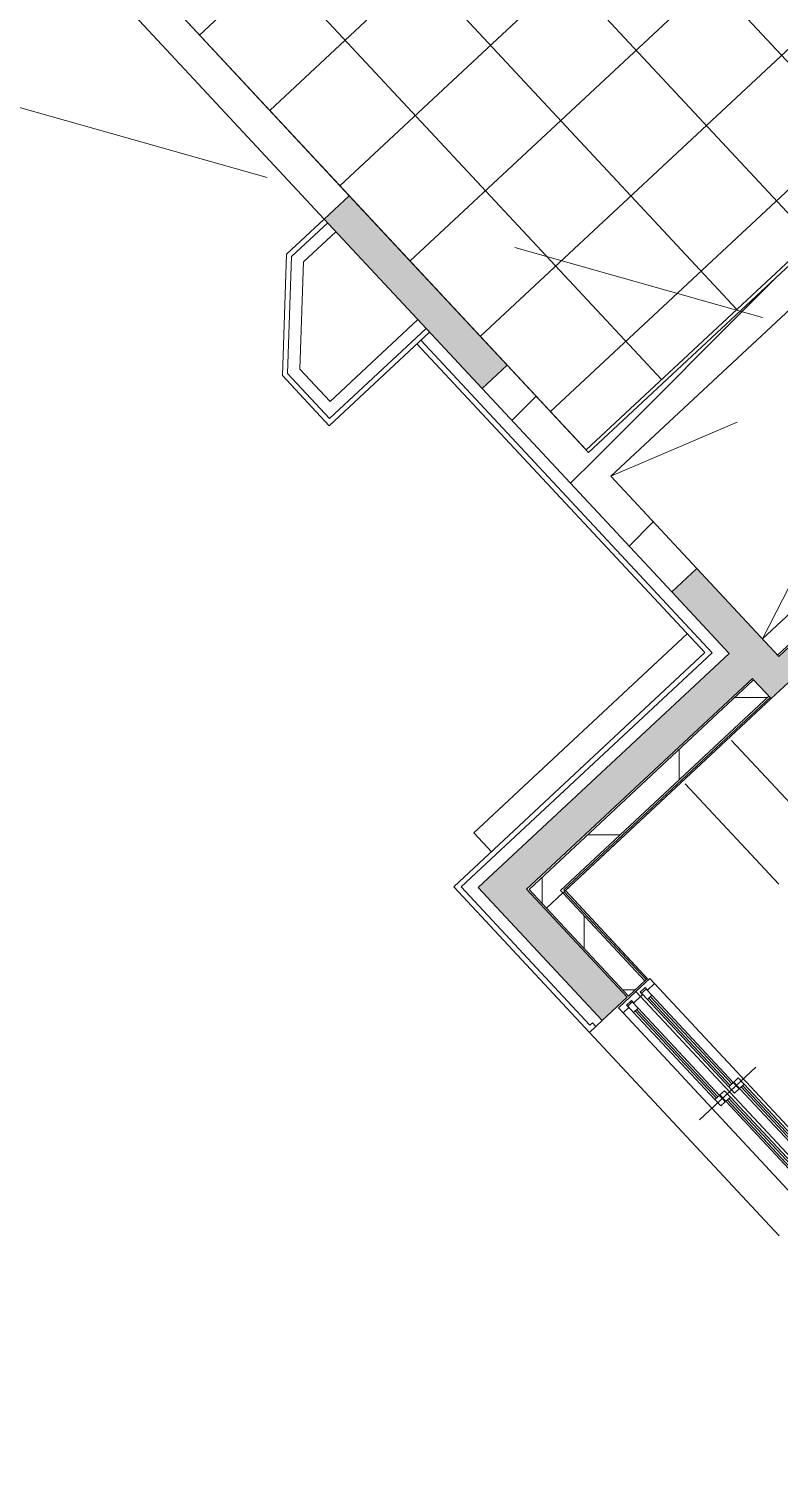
# Model space of a CAD drawing. Header units: millimetres. Extents: x -71377 to 516042, y -145869 to 441446.
# Drawn here: x 113378 to 117752, y 107437 to 115846 of the extents above; entities that cross this region are included whole.
import ezdxf

# ---------------------------------------------------------------- set-up
doc = ezdxf.new("R2010")
doc.units = ezdxf.units.MM
doc.header["$LTSCALE"] = 1000
doc.linetypes.add('_점선_M_', pattern=[3, 1.5, -1.5])
doc.linetypes.add('_점선_S_', pattern=[1.6, 0.8, -0.8])
for name, color, linetype, lineweight in [('A-ele-8', 8, 'Continuous', 5), ('A-fnsh', 5, 'Continuous', 5), ('A-fnsh-4', 4, 'Continuous', 5), ('A-glas', 5, 'Continuous', 5), ('A-hat', 251, 'Continuous', 5), ('A-insu', 251, 'Continuous', 5), ('A-wind', 4, 'Continuous', 5), ('A-wind-hdln', 8, 'Continuous', 5), ('A_bwall', 3, 'Continuous', 5), ('A_cwall', 2, 'Continuous', 5), ('A_fnsh', 5, 'Continuous', 5), ('A_fnsh-4', 4, 'Continuous', 5), ('AA_dash_M_', 7, '_점선_M_', 5), ('AA_발코니선', 4, '_점선_S_', 5), ('AA_오픈', 8, '_점선_S_', 5)]:
    doc.layers.add(name, color=color, linetype=linetype, lineweight=lineweight)
pattern_1 = [(45, (165969.5, 243949.9), (-353.5534, 353.5534), [])]
pattern_2 = [(0, (165969.5, 243949.9), (0, 800), []), (90, (165969.5, 243949.9), (-800, 5e-14), [])]

# ---------------------------------------------------------------- blocks, each defined once
blk = doc.blocks.new('미서기창__이중창_ - _A_PW_16X12-2366504-지반층 배치도')
at = {"layer": 'A-glas'}
for p, q in [((25, 96), (720, 96)), ((-720, 56), (-25, 56)), ((-720, 44), (-25, 44)), ((25, 84), (720, 84)), ((-720, -54), (-25, -54)), ((-720, -66), (-25, -66)), ((25, -14), (720, -14)), ((25, -26), (720, -26))]:
    blk.add_line(p, q, dxfattribs=at)
at = {"layer": 'A-wind'}
for p, q in [((-800, 15), (-800, 155)), ((-800, 155), (-760, 155)), ((-760, 155), (-760, 70)), ((-25, 108), (25, 108)), ((-25, 72), (-25, 108)), ((25, 108), (25, 72)), ((720, 108), (770, 108)), ((720, 72), (720, 108)), ((760, 155), (800, 155)), ((760, 110), (760, 155)), ((780, 110), (760, 110)), ((770, 108), (770, 72)), ((780, 70), (780, 110)), ((800, 155), (800, 15)), ((-760, 15), (-800, 15)), ((-800, 15), (-800, -95)), ((-760, 70), (-780, 70)), ((-780, 70), (-780, 30)), ((-780, 30), (-760, 30)), ((-770, 68), (-720, 68)), ((-770, 32), (-770, 68)), ((-720, 32), (-770, 32)), ((-760, 30), (-760, 15)), ((-760, -40), (-760, 15)), ((-720, 68), (-720, 32)), ((25, 72), (-25, 72)), ((-25, 68), (25, 68)), ((-25, 32), (-25, 68)), ((25, 32), (-25, 32)), ((25, 68), (25, 32)), ((770, 72), (720, 72)), ((760, 15), (760, 70)), ((760, 70), (780, 70)), ((800, 15), (760, 15)), ((760, 0), (760, 15)), ((800, 15), (800, -95)), ((-780, -80), (-780, -40)), ((-780, -40), (-760, -40)), ((-760, -80), (-780, -80)), ((-770, -42), (-720, -42)), ((-770, -78), (-770, -42)), ((-720, -78), (-770, -78)), ((-760, -95), (-760, -80)), ((-720, -42), (-720, -78)), ((-25, -2), (25, -2)), ((-25, -38), (-25, -2)), ((25, -38), (-25, -38)), ((-25, -42), (25, -42)), ((-25, -78), (-25, -42)), ((25, -78), (-25, -78)), ((25, -2), (25, -38)), ((25, -42), (25, -78)), ((720, -2), (770, -2)), ((720, -38), (720, -2)), ((770, -38), (720, -38)), ((780, 0), (760, 0)), ((760, -95), (760, -40)), ((760, -40), (780, -40)), ((770, -2), (770, -38)), ((780, -40), (780, 0)), ((-800, -95), (-760, -95)), ((800, -95), (760, -95))]:
    blk.add_line(p, q, dxfattribs=at)
at = {"layer": 'A-wind-hdln'}
for p, q in [((0, 255), (0, -195)), ((-760, 155), (760, 155)), ((25, 108), (720, 108)), ((760, 15), (-760, 15)), ((-720, 68), (-25, 68)), ((-720, 32), (-25, 32)), ((25, 72), (720, 72)), ((-720, -42), (-25, -42)), ((-720, -78), (-25, -78)), ((25, -2), (720, -2)), ((25, -38), (720, -38)), ((760, -95), (-760, -95))]:
    blk.add_line(p, q, dxfattribs=at)
blk = doc.blocks.new('대장2_84A_1층_rvt-1-지반층 배치도')
at = {"layer": 'A-hat'}
h = blk.add_hatch(dxfattribs=at)
h.set_pattern_fill('FP_45', color=256, style=0, pattern_type=2)
h.set_pattern_definition([(0, (-96985.9, -23353.2), (0, 800), []), (90, (-96985.9, -23353.2), (-800, 5e-14), [])])
h.paths.add_polyline_path([(-139316.2, -164347), (-139221.2, -164258.3), (-139807.7, -163629.4), (-139902.8, -163718), (-139792.6, -163836.2)])
h.paths.add_polyline_path([(-141962.4, -161509.3), (-141867.3, -161420.7), (-142856.2, -160360.2), (-142951.3, -160448.9), (-142021.4, -161446.1)])
h.paths.add_polyline_path([(-144056.1, -159264.1), (-143961.1, -159175.4), (-144881.8, -158188.1), (-144976.8, -158276.7), (-144115.1, -159200.8)])
h.paths.add_polyline_path([(-146081.7, -157092), (-145986.6, -157003.3), (-146464, -156491.3), (-146559.1, -156580), (-146140.7, -157028.7)])
at = {"layer": 'A-ele-8'}
blk.add_line((-145986.6, -157003.3), (-145972, -156989.7), dxfattribs=at)
at = {"layer": 'A-fnsh'}
for p, q in [((-145249.9, -155359.2), (-146449.4, -156477.7)), ((-146449.4, -156477.7), (-145965.1, -156997))]:
    blk.add_line(p, q, dxfattribs=at)
at = {"layer": 'A-fnsh-4'}
blk.add_line((-146456.3, -156484.2), (-145978.9, -156996.1), dxfattribs=at)
at = {"layer": 'A-insu'}
for p, q in [((-146464, -156491.3), (-146559.1, -156580)), ((-146559.1, -156580), (-146081.7, -157092)), ((-146081.7, -157092), (-145986.6, -157003.3))]:
    blk.add_line(p, q, dxfattribs=at)
at = {"layer": 'A_fnsh-4'}
for p, q in [((-146456.3, -156484.2), (-146464, -156491.3)), ((-146449.4, -156477.7), (-146456.3, -156484.2)), ((-145972, -156989.7), (-146449.4, -156477.7)), ((-145986.6, -157003.3), (-146464, -156491.3)), ((-146464, -156491.3), (-145986.6, -157003.3)), ((-145986.6, -157003.3), (-145978.9, -156996.1)), ((-145978.9, -156996.1), (-145972, -156989.7))]:
    blk.add_line(p, q, dxfattribs=at)
at = {"layer": 'AA_발코니선'}
for p, q in [((-145481.3, -155602.3), (-143438.7, -157792.7)), ((-145751.9, -155854.7), (-143707.6, -158046.9))]:
    blk.add_line(p, q, dxfattribs=at)
at = {"layer": 'A-wind-hdln', "rotation": 133.0000012484762}
blk.add_blockref('미서기창__이중창_ - _A_PW_16X12-2366504-지반층 배치도', (-145481.7, -157640), dxfattribs=at)

msp = doc.modelspace()

# ---------------------------------------------------------------- hatches: boundary and pattern name
at = {"layer": 'A-hat'}
h = msp.add_hatch(dxfattribs=at)
h.set_pattern_fill('FP_21', color=256, scale=1000, style=0, pattern_type=2)
h.set_pattern_definition([(133, (116217.6, 119991), (-438.812, -409.2), []), (223, (116217.6, 119991), (409.2, -438.812), [])])
h.paths.add_polyline_path([(116627.5, 113393.1), (119333.6, 115916.5), (117089.8, 118322.6), (119269.2, 120369.6), (118021.6, 121707.5), (120280.8, 123823), (119113.9, 125074.3), (119260.2, 125210.7), (118516.8, 126007.9), (118370.6, 125871.5), (118147.1, 126111.1), (116534.5, 124607.3), (115920.7, 125265.5), (113280.5, 122803.5), (113485.1, 122584.1), (110581.6, 119876.5), (111509.1, 118881.9), (111362.9, 118745.5), (112590.5, 117429), (112736.7, 117565.4), (116294.4, 113750.3)])
h.paths.add_polyline_path([(114823.4, 117446.6), (114687, 117592.9), (116328.9, 119123.9), (116465.3, 118977.7), (115043.6, 117651.9)])
h.paths.add_polyline_path([(117595.5, 119129.2), (117390.9, 119348.6), (117829.7, 119757.8), (118034.3, 119538.4), (117635.6, 119166.6)])
h.paths.add_polyline_path([(118339, 119754.2), (118134.4, 119973.6), (118792.7, 120587.4), (118997.3, 120368), (118404.2, 119815)])
h = msp.add_hatch(dxfattribs=at)
h.set_pattern_fill('FP_12', color=256, scale=1000, style=0, pattern_type=2)
h.set_pattern_definition(pattern_1)
h.paths.add_polyline_path([(116770.8, 113239.5), (119392.7, 115684.5), (119263.1, 115823.4), (116641.2, 113378.4), (116690.2, 113325.9)])
for points in [[(117705.5, 111943.9), (121428, 115415.3), (121325.8, 115525), (117603.2, 112053.6)], [(116020.9, 113750.3), (116167.2, 113886.7), (115246.5, 114874.1), (115100.2, 114737.7)], [(117603.2, 112053.6), (117749.4, 112190), (117272, 112701.9), (117125.8, 112565.5), (117596.3, 112060.9)], [(116133.6, 110696.9), (117596.3, 112060.9), (117459.9, 112207.2), (115997.2, 110843.2), (116006.4, 110833.3)], [(116720.2, 110067.9), (116866.4, 110204.3), (116279.9, 110833.3), (116133.6, 110696.9)]]:
    msp.add_hatch(color=256, dxfattribs=at).paths.add_polyline_path(points)
h = msp.add_hatch(dxfattribs=at)
h.set_pattern_fill('FP_13', color=256, scale=1000, style=0, pattern_type=2)
h.set_pattern_definition(pattern_2)
h.paths.add_polyline_path([(117742.6, 112197.3), (120364.5, 114642.3), (120275.9, 114737.3), (117654, 112292.4), (117698.8, 112244.3)])
h = msp.add_hatch(dxfattribs=at)
h.set_pattern_fill('FP_12', color=256, scale=1000, style=0, pattern_type=2)
h.set_pattern_definition(pattern_1)
h.paths.add_polyline_path([(117125.8, 112565.5), (117272, 112701.9), (116167.2, 113886.7), (116020.9, 113750.3), (116806.8, 112907.6)])
h = msp.add_hatch(dxfattribs=at)
h.set_pattern_fill('FP_13', color=256, scale=1000, style=0, pattern_type=2)
h.set_pattern_definition(pattern_2)
h.paths.add_polyline_path([(116477.8, 110826.4), (117691.8, 111958.5), (117603.2, 112053.6), (116389.1, 110921.5)])
h = msp.add_hatch(dxfattribs=at)
h.set_pattern_fill('FP_13', color=256, scale=1000, style=0, pattern_type=2)
h.set_pattern_definition(pattern_2)
h.paths.add_polyline_path([(116396.3, 110723.1), (116491.4, 110811.8), (116389.1, 110921.5), (116294, 110832.8)])

# ---------------------------------------------------------------- linework, layer by layer
at = {"layer": 'A-ele-8'}
for p, q in [((115973, 111162.4), (117217.6, 112323.1)), ((116077.5, 111050.4), (115973, 111162.4)), ((117751.9, 108815), (116647, 109999.7))]:
    msp.add_line(p, q, dxfattribs=at)
at = {"layer": 'A-fnsh'}
for p, q in [((114141.7, 116058.9), (115246.5, 114874.1)), ((113995.4, 115922.5), (115100.2, 114737.7)), ((116627.5, 113393.1), (119249.4, 115838))]:
    msp.add_line(p, q, dxfattribs=at)
at = {"layer": 'A-insu'}
for p, q in [((120275.9, 114737.3), (117654, 112292.4)), ((114979.3, 114488.2), (115168.4, 114664.5)), ((117742.6, 112197.3), (120364.5, 114642.3)), ((114957.5, 113864.3), (114979.3, 114488.2)), ((115645.8, 114152.6), (115133.9, 113675.2)), ((115133.9, 113675.2), (114957.5, 113864.3)), ((117603.2, 112053.6), (116294, 110832.8)), ((116477.8, 110826.4), (117691.8, 111958.5)), ((116720.2, 110067.9), (115997.2, 110843.2)), ((116294, 110832.8), (116396.3, 110723.1)), ((116491.4, 110811.8), (116477.8, 110826.4)), ((116396.3, 110723.1), (116491.4, 110811.8)), ((116683.6, 110033.8), (116720.2, 110067.9))]:
    msp.add_line(p, q, dxfattribs=at)
at = {"layer": 'A_bwall'}
for p, q in [((119263.1, 115823.4), (116641.2, 113378.4)), ((116770.8, 113239.5), (119392.7, 115684.5)), ((116641.2, 113378.4), (116167.2, 113886.7)), ((116020.9, 113750.3), (117125.8, 112565.5)), ((117272, 112701.9), (116770.8, 113239.5))]:
    msp.add_line(p, q, dxfattribs=at)
at = {"layer": 'A_cwall'}
for p, q in [((115246.5, 114874.1), (115100.2, 114737.7)), ((116167.2, 113886.7), (115246.5, 114874.1)), ((115100.2, 114737.7), (116020.9, 113750.3)), ((120371.3, 114635), (117749.4, 112190)), ((116020.9, 113750.3), (116167.2, 113886.7)), ((117705.5, 111943.9), (119020.4, 113170.1)), ((117272, 112701.9), (117125.8, 112565.5)), ((117749.4, 112190), (117272, 112701.9)), ((117125.8, 112565.5), (117459.9, 112207.2)), ((117459.9, 112207.2), (115997.2, 110843.2)), ((116279.9, 110833.3), (117596.3, 112060.9)), ((117596.3, 112060.9), (117603.2, 112053.6)), ((117603.2, 112053.6), (117705.5, 111943.9)), ((115997.2, 110843.2), (116720.2, 110067.9)), ((116866.4, 110204.3), (116279.9, 110833.3)), ((116720.2, 110067.9), (116866.4, 110204.3))]:
    msp.add_line(p, q, dxfattribs=at)
at = {"layer": 'A_fnsh'}
msp.add_line((119249.4, 115838), (116627.5, 113393.1), dxfattribs=at)
at = {"layer": 'A_fnsh-4'}
for p, q in [((115100.2, 114737.7), (114880.8, 114533.1)), ((114910.4, 114519.6), (115120.7, 114715.7)), ((114880.8, 114533.1), (114856.1, 113826.4)), ((114886.6, 113837.8), (114910.4, 114519.6)), ((115128.9, 113533.8), (115714, 114079.4)), ((115130.4, 113576.2), (115693.6, 114101.4)), ((115662.8, 114031.7), (117361, 112210.6)), ((115640.9, 114011.2), (117318.6, 112212.1)), ((114856.1, 113826.4), (115128.9, 113533.8)), ((115130.4, 113576.2), (114886.6, 113837.8)), ((117318.6, 112212.1), (115855.9, 110848.1)), ((117361, 112210.6), (115898.3, 110846.6)), ((117699, 111950.8), (116496.1, 110829.1)), ((116502.6, 110822.2), (117705.5, 111943.9)), ((117705.5, 111943.9), (117699, 111950.8)), ((115855.9, 110848.1), (116647, 109999.7)), ((115898.3, 110846.6), (116648.5, 110042.1)), ((116496.1, 110829.1), (116502.6, 110822.2)), ((116647, 109999.7), (116683.6, 110033.8)), ((116648.5, 110042.1), (116663.1, 110055.8)), ((116683.6, 110033.8), (116663.1, 110055.8))]:
    msp.add_line(p, q, dxfattribs=at)
at = {"layer": 'AA_dash_M_'}
msp.add_line((98889.1, 119466.8), (269876.4, 71153.6), dxfattribs=at)
at = {"layer": 'AA_오픈'}
for p, q in [((119392.7, 115684.5), (117654, 112292.4)), ((116770.8, 113239.5), (120275.9, 114737.3))]:
    msp.add_line(p, q, dxfattribs=at)

# ---------------------------------------------------------------- block references
msp.add_blockref('대장2_84A_1층_rvt-1-지반층 배치도', (262955.4, 267303.1))

doc.saveas('drawing.dxf')
